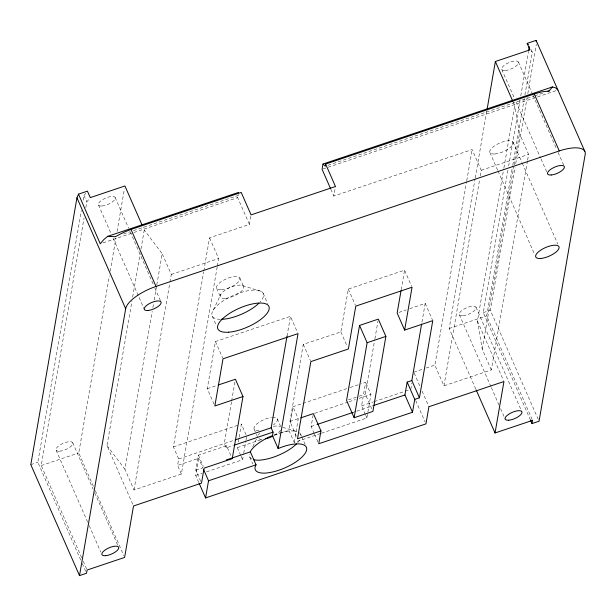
<?xml version="1.0" encoding="UTF-8"?>
<svg xmlns="http://www.w3.org/2000/svg" width="616" height="616" viewBox="0 0 616 616"><rect width="100%" height="100%" fill="white"/><g stroke="black" fill="none" stroke-linecap="round" stroke-linejoin="round"><path stroke-width="0.46" stroke-dasharray="3.08 2.31" d="M80.742 560.044L37.83 462.293L81.374 210.572M83.175 200.161L83.992 195.426L85.709 193.285M81.705 557.75L41.233 465.557L84.046 218.025M85.847 207.592L86.833 201.902L89.697 198.329M93.393 486.317L78.748 452.952L109.363 275.914M110.187 271.179L115.916 238.038M117.063 231.416L124.432 188.812M132.74 504.235L106.976 445.545L131.993 300.908M132.648 297.128L140.163 253.638M140.987 248.918L144.252 230.007L143.105 227.381M217.179 267.028L181.366 474.058L134.011 489.966L124.909 469.246L152.214 311.373M152.868 307.592L153.523 303.811M154.177 300.031L156.633 285.847M156.795 284.9L162.193 253.707L144.252 230.007M134.011 489.966L169.816 282.937M169.977 281.997L171.286 274.428L162.193 253.707M181.366 474.058L177.577 465.419L178.694 458.989L173.381 446.9L203.657 271.856M203.819 270.909L209.548 237.791L249.418 224.401L250.92 215.731M217.34 266.081L218.649 258.52L209.548 237.791M249.418 224.401L237.668 197.628L238.423 193.262M214.091 404.25L207.269 388.711L215.423 341.549L290.452 316.339L297.651 332.748M200.739 481.419L195.811 470.193L198.414 455.185L226.542 445.738L231.092 456.094M198.745 482.39L195.711 475.483L198.675 458.335L177.577 465.419M231.477 401.948L224.278 443.558L226.172 447.878L233.387 445.453M231.639 401.008L234.912 382.089M226.172 447.878L226.542 445.738M240.71 455.409L237.299 447.632L237.622 445.745M238.276 441.98L238.931 438.207M239.093 437.26L241.38 424.054L239.562 424.663M206.537 471.841L242.604 459.721L243.582 454.069M243.744 453.122L245.869 440.863M246.03 439.916L246.685 436.143L241.38 424.054M287.017 336.182L290.452 316.339M296.373 436.182L289.928 421.506L303.272 344.336L340.879 331.955L348.294 289.081L404.566 270.178L411.68 286.371M320.536 433.541L294.186 442.396L288.881 430.307L292.954 406.729L349.287 387.803M480.257 175.96L481.242 170.286L472.141 149.565L333.826 196.042L335.474 186.509M294.186 442.396L298.26 418.818L292.954 406.729M314.183 433.395L311.149 426.488L313.051 415.461M365.35 414.522L361.561 405.882L365.635 382.305L361.099 383.83M371.764 408.832L365.327 394.155L374.728 339.762M374.89 338.823L377.978 321.005M321.444 433.233L366.866 417.971L370.947 394.394L365.635 382.305M401.185 289.743L404.566 270.178M421.937 322.191L425.194 303.372L409.817 308.678M410.795 389.343L411.888 383.021M527.458 160.992L491.322 369.916L443.959 385.824L434.865 365.103L466.582 181.705M466.743 180.757L472.141 149.565M475.783 389.066L449.187 328.49L475.059 178.902M475.221 177.955L486.848 110.734M443.959 385.824L479.602 179.741M491.322 369.916L482.22 349.187L477.415 321.082L503.742 168.876M503.903 167.937L514.699 105.544L513.159 102.033M530.461 420.058L483.298 312.62L508.015 169.723M508.67 165.935L520.127 99.692M520.782 95.911L528.474 51.428M532.178 419.488L486.702 315.885L512.62 166.035M512.782 165.088L524.262 98.699M524.917 94.903L532.301 52.229L531.238 49.796M482.22 349.187L513.944 165.796M514.106 164.849L519.504 133.649L514.699 105.544M538.269 419.457L490.336 310.256L515.053 167.359M515.707 163.571L527.165 97.328M527.82 93.547L536.328 44.337M527.619 160.044L528.597 154.377L519.504 133.649M213.305 310.017L220.921 294.171M252.783 446.7L256.387 439.193M274.043 435.004L277.2 433.764A27.889 10.264 -23.7 0 1 279.71 432.971M398.96 312.42L406.198 309.925M123.554 233.965L129.914 231.832M133.556 230.607L240.841 194.556M327.981 165.281L533.695 96.165M534.603 95.857L542.796 93.101M103.011 242.873L132.979 232.81M133.888 232.501L237.668 197.628M322.984 168.961L556.995 90.336M171.286 274.428L218.649 258.52M481.242 170.286L528.597 154.377M207.269 388.711L217.248 385.354M30.8 464.657L37.83 462.293M483.298 312.62L490.336 310.256M41.233 465.557L78.748 452.952M449.187 328.49L486.702 315.885M173.381 446.9L238.654 424.971M350.196 387.495L360.191 384.138M413.76 372.195L422.553 369.238M426.072 368.06L434.865 365.103M348.356 399.853L358.181 396.55M359.074 396.25L365.327 394.155M178.694 458.989L234.195 440.232M289.928 421.506L299.846 418.172M314.614 413.321L348.233 402.025M349.141 401.717L355.501 399.584M359.136 398.36L370.947 394.394M237.299 447.632L261.731 439.424M274.397 435.173L288.881 430.307M361.561 405.882L373.411 401.902M374.328 401.593L404.412 391.483M405.328 391.175L408.97 389.951M311.149 426.488L316.609 424.655M353.03 412.412L355.763 411.496M356.672 411.188L373.065 405.682M195.811 470.193L202.849 467.829L198.675 458.335M195.711 475.483L202.025 473.358M242.619 285.662L261.045 291.306M282.721 427.319L298.514 432.155M531.161 51.043L532.301 52.229M106.976 445.545L124.909 469.246M518.41 62.008L532.671 94.494M533.063 95.372L556.571 148.933M558.111 152.445L564.279 166.489M501.763 69.485L514.483 98.46M516.023 101.971L540.686 158.166M541.079 159.044L547.624 173.966M513.051 142.188L521.921 162.378M522.306 163.255L557.765 244.036M489.928 152.568L497.636 170.131M498.021 171.009L534.634 254.416M475.999 307.23L521.868 411.711M477.415 321.082L503.565 380.65M459.351 314.707L490.952 386.702M491.337 387.58L499.045 405.143M500.592 408.654L505.212 419.188M425.194 303.372L432.393 319.781M414.145 373.057L420.204 386.871M422.099 391.191L428.921 406.729M330.792 189.127L333.826 196.042M415.723 400.569L425.202 422.153M348.294 289.081L355.409 305.282M340.879 331.955L347.247 346.446M365.727 415.384L366.866 417.971M303.272 344.336L310.472 360.745M263.124 293.278L267.675 303.642M314.56 434.257L317.971 442.034M239.778 277.924L243.566 286.555M300.6 434.134L301.355 435.858M301.732 436.721L305.151 444.49M277.246 418.772L281.035 427.412M216.647 288.303L220.436 296.943M212.25 316.124L216.416 325.625M254.123 429.16L256.017 433.472M256.395 434.342L257.911 437.791M215.423 341.549L222.622 357.958M249.719 456.972L252.752 463.879M241.087 456.271L242.604 459.721M115.146 197.505L128.636 228.236M130.176 231.747L153.307 284.43M154.847 287.942L160.63 301.108M98.498 204.982L111.219 233.957M113.144 238.346L143.975 308.585M198.414 455.185L203.334 466.412M83.992 195.426L86.833 201.902M95.318 490.706L123.839 555.678M72.734 442.727L93.162 489.258M94.702 492.769L118.603 547.208M56.087 450.204L87.688 522.199M89.228 525.71L100.793 552.052M83.245 561.261L87.095 570.039M82.29 563.571L86.155 572.372M272.349 417.355A12.682 4.666 -23.7 0 1 273.319 424.971M259.02 430.576A12.682 4.666 -23.7 0 1 255.717 424.986A12.682 4.666 -23.7 0 1 271.479 417.44M220.366 319.327A27.889 10.264 -23.7 0 1 217.263 305.459A27.889 10.264 -23.7 0 1 252.044 290.182A27.889 10.264 -23.7 0 1 260.198 301.832M299.545 440.232A27.889 10.264 -23.7 0 1 297.667 442.688M251.805 458.951A27.889 10.264 -23.7 0 1 249.372 454.215M280.55 432.732A27.889 10.264 -23.7 0 1 296.858 431.5M299.391 432.717A27.889 10.264 -23.7 0 1 300.947 436.89M280.557 430.184A12.682 4.666 -23.7 0 1 274.536 435.273M261.993 439.247A12.682 4.666 -23.7 0 1 258.859 438.692M258.389 435.019A12.682 4.666 -23.7 0 1 259.783 433.333M273.404 426.403A12.682 4.666 -23.7 0 1 280.088 426.511M221.544 289.728A12.682 4.666 -23.7 0 0 239.932 279.179A12.682 4.666 -23.7 0 0 223.154 280.442A12.682 4.666 -23.7 0 0 221.544 289.728M225.34 298.36A12.682 4.666 -23.7 0 0 243.728 287.811A12.682 4.666 -23.7 0 0 226.942 289.081A12.682 4.666 -23.7 0 0 225.34 298.36M505.289 70.509A9.124 3.357 -23.7 0 0 518.526 62.909A9.124 3.357 -23.7 0 0 506.444 63.825A9.124 3.357 -23.7 0 0 505.289 70.509M102.025 206.006A9.124 3.357 -23.7 0 0 115.261 198.406A9.124 3.357 -23.7 0 0 103.18 199.322A9.124 3.357 -23.7 0 0 102.025 206.006M462.878 315.731A9.124 3.357 -23.7 0 0 476.114 308.131A9.124 3.357 -23.7 0 0 464.033 309.047A9.124 3.357 -23.7 0 0 462.878 315.731M59.613 451.22A9.124 3.357 -23.7 0 0 72.85 443.628A9.124 3.357 -23.7 0 0 60.768 444.536A9.124 3.357 -23.7 0 0 59.613 451.22M494.825 153.985A12.682 4.666 -23.7 0 0 513.213 143.436A12.682 4.666 -23.7 0 0 496.434 144.706A12.682 4.666 -23.7 0 0 494.825 153.985"/><path stroke-width="0.92" d="M141.942 224.74L124.925 185.97L90.267 197.613L87.426 191.137L78.494 194.14L76.954 197.79L30.8 464.657L79.51 575.621L86.54 573.257L87.095 570.039L124.609 557.434L133.51 505.99L201.501 483.144L204.096 468.137L232.232 458.689L242.981 396.527L235.404 379.256L218.156 385.046M79.51 575.621L125.664 308.747L76.954 197.79M125.664 308.747A30.43 11.204 -23.7 0 1 156.025 286.432L559.289 150.935A30.43 11.204 -23.7 0 1 585.2 154.346L539.046 421.213L532.008 423.577L532.563 420.366L495.048 432.971L503.95 381.527L428.921 406.729L425.956 423.877L205.567 497.928L208.531 480.78L203.603 469.554M272.457 435.62L270.455 436.405A27.889 10.264 -23.7 0 0 250.774 450.873L250.358 451.867L256.04 464.818L255.055 467.167A27.889 10.264 -23.7 0 0 266.181 473.05C275.298 472.102 283.991 468.776 291.976 464.379A27.889 10.264 -23.7 0 0 306.283 447.085A27.889 10.264 -23.7 0 0 282.883 446.716L278.147 448.571L272.457 435.62L273.065 432.124L271.171 427.804L287.017 336.182M557.904 90.036L555.632 87.872L552.406 86.941L322.984 164.025L322.076 169.269L330.415 188.265M552.406 86.941L549.172 90.96L541.479 91.938L534.272 93.948L325.618 164.056L325.248 166.197L322.984 164.025M278.147 448.571L298.029 333.61L223 358.82L214.845 405.975L242.981 396.527M300.747 417.871L313.375 413.629L320.951 430.9L318.726 443.759L412.512 412.25L414.737 399.384L407.153 382.113L411.842 380.542L421.613 324.078M359.544 325.433L346.569 400.454L354.146 417.725L372.903 411.419L385.878 336.398L378.301 319.127L359.544 325.433L367.121 342.704L354.146 417.725M401.024 290.675L397.151 313.043L404.635 330.099L432.771 320.643L419.427 397.813L414.737 399.384M404.635 330.099L412.05 287.225L355.779 306.129L348.371 349.002L310.857 361.607L297.505 438.777L320.951 430.9M412.512 412.25L404.928 394.979L407.153 382.113M487.01 109.787L495.364 61.508L530.014 49.858L527.173 43.382L536.113 40.379L584.815 151.344M528.644 50.481L529.298 46.7M238.577 192.385L107.6 236.39L103.634 239.747L100.285 243.79L78.494 194.14M325.618 164.056L335.474 186.509L251.066 214.869L241.21 192.415L131.008 229.445L123.647 232.332L115.369 236.713L107.6 236.39M547.347 91.576L549.172 90.96M367.121 342.704L385.878 336.398M235.096 439.924L271.171 427.804M234.288 445.152L273.065 432.124M317.525 424.347L353.03 412.412M373.974 405.382L404.928 394.979M226.157 459.998L250.358 451.867M208.531 480.78L256.04 464.818M527.173 43.382L528.32 44.568M534.272 93.948L559.289 150.935M495.364 61.508L512.766 101.155M530.461 420.058L532.008 423.577M476.168 389.943L495.048 432.971M411.842 380.542L419.427 397.813M131.008 229.445L156.025 286.432M199.122 483.252L205.567 497.928M536.113 40.379L536.305 41.888M259.005 303.095A27.889 10.264 -23.7 0 1 221.229 319.327M296.473 443.943A27.889 10.264 -23.7 0 1 286.286 451.428C278.301 455.825 269.615 459.151 260.499 460.098A27.889 10.264 -23.7 0 1 253.461 459.605M273.104 436.043A12.682 4.666 -23.7 0 1 265.542 438.792M228.713 332.193A27.889 10.264 -23.7 0 0 269.161 308.986A27.889 10.264 -23.7 0 0 232.247 311.781A27.889 10.264 -23.7 0 0 228.713 332.193M540.694 258.466A12.682 4.666 -23.7 0 0 559.082 247.917A12.682 4.666 -23.7 0 0 542.296 249.187A12.682 4.666 -23.7 0 0 540.694 258.466M551.158 174.99A9.124 3.357 -23.7 0 0 564.395 167.398A9.124 3.357 -23.7 0 0 552.313 168.307A9.124 3.357 -23.7 0 0 551.158 174.99M147.886 310.487A9.124 3.357 -23.7 0 0 161.13 302.887A9.124 3.357 -23.7 0 0 149.041 303.804A9.124 3.357 -23.7 0 0 147.886 310.487M508.739 420.212A9.124 3.357 -23.7 0 0 521.983 412.612A9.124 3.357 -23.7 0 0 509.902 413.528A9.124 3.357 -23.7 0 0 508.739 420.212M105.475 555.701A9.124 3.357 -23.7 0 0 118.719 548.109A9.124 3.357 -23.7 0 0 106.63 549.025A9.124 3.357 -23.7 0 0 105.475 555.701"/></g></svg>
